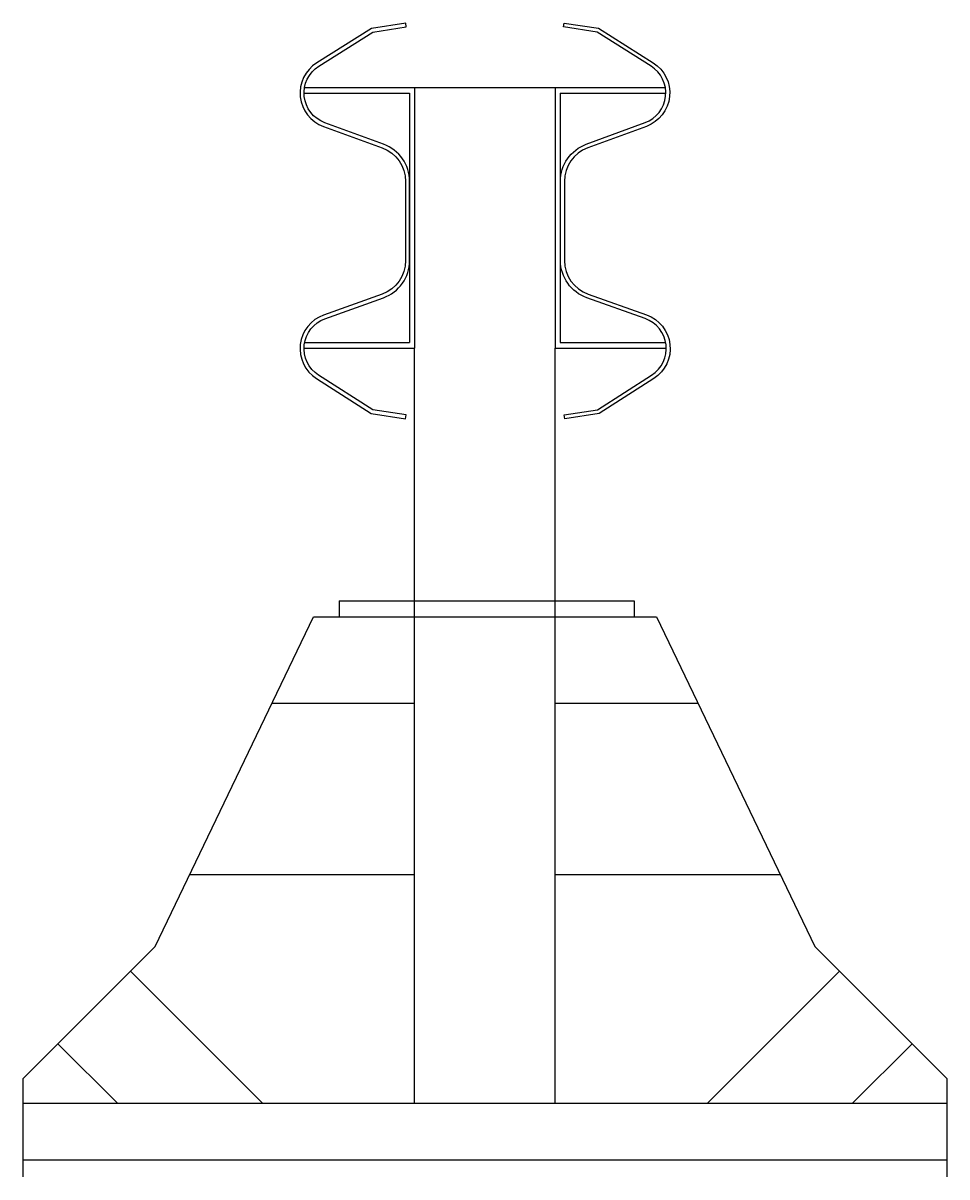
# Model space of a CAD drawing. Header units: millimetres. Extents: x -350 to 350, y -13 to 862.
import ezdxf

# ---------------------------------------------------------------- set-up
doc = ezdxf.new("R2010")
doc.units = ezdxf.units.MM

msp = doc.modelspace()

# ---------------------------------------------------------------- linework, layer by layer
at = {"linetype": 'Continuous'}
for p, q in [((-137.15, 808.35), (-57.12, 808.35)), ((-136.69, 812.68), (-53.3, 812.68)), ((-57.12, 808.35), (-57.12, 619.56)), ((-53.3, 812.68), (-53.3, 615.23)), ((-53.3, 812.68), (53.23, 812.68)), ((53.23, 812.68), (53.23, 615.23)), ((53.23, 812.68), (136.86, 812.68)), ((57.04, 808.35), (57.04, 619.56)), ((57.04, 808.35), (137.3, 808.35)), ((-137.15, 615.23), (-53.3, 615.23)), ((-136.69, 619.56), (-57.12, 619.56)), ((-53.3, 42.84), (-53.3, 615.23)), ((53.23, 42.84), (53.23, 615.23)), ((53.23, 615.23), (137.3, 615.23)), ((57.04, 619.56), (136.86, 619.56)), ((-110.5, 423.64), (112.97, 423.64)), ((-110.5, 423.64), (-110.5, 411.59)), ((112.97, 423.64), (112.97, 411.59)), ((-250, 161.59), (-130, 411.59)), ((-130, 411.59), (130, 411.59)), ((130, 411.59), (250, 161.59)), ((-161.38, 346.21), (-53.3, 346.21)), ((53.23, 346.21), (161.38, 346.21)), ((-223.72, 216.34), (-53.3, 216.34)), ((53.23, 216.34), (223.72, 216.34)), ((-350, 61.59), (-250, 161.59)), ((250, 161.59), (350, 61.59)), ((-268.68, 142.9), (-168.62, 42.84)), ((268.68, 142.9), (168.62, 42.84)), ((-323.62, 87.97), (-278.5, 42.84)), ((323.62, 87.97), (278.5, 42.84)), ((-350, -13), (-350, 61.59)), ((350, 61.59), (350, -13)), ((-350, 42.84), (350, 42.84)), ((-350, 0), (350, 0))]:
    msp.add_line(p, q, dxfattribs=at)
for points in [[(-59.7, 564.55), (-85.07, 568.46), (-126.08, 594.67, -0.622923), (-121.25, 637.48), (-77.01, 653.35, 0.316543), (-57.14, 681.59), (-57.13, 741.59, 0.314911), (-76.82, 769.77), (-121.36, 786.06, -0.62263), (-125.94, 828.89), (-85.04, 854.72), (-59.65, 858.62), (-60.11, 861.59), (-86.11, 857.59), (-127.54, 831.42, 0.62263), (-122.39, 783.24), (-77.85, 766.95, -0.314911), (-60.13, 741.59), (-60.14, 681.59, -0.316543), (-78.02, 656.18), (-122.27, 640.31, 0.622923), (-127.69, 592.14), (-86.16, 565.59), (-60.16, 561.59)], [(59.92, 564.55), (85.29, 568.49), (126.26, 594.76, 0.622923), (121.38, 637.57), (77.11, 653.38, -0.316543), (57.21, 681.58), (57.12, 741.58, -0.314911), (76.77, 769.79), (121.29, 786.14, 0.62263), (125.81, 828.97), (84.87, 854.75), (59.49, 858.62), (59.94, 861.59), (85.94, 857.63), (127.41, 831.51, -0.62263), (122.32, 783.32), (77.81, 766.97, 0.314911), (60.12, 741.59), (60.21, 681.59, 0.316543), (78.12, 656.2), (122.39, 640.39, -0.622923), (127.88, 592.23), (86.38, 565.63), (60.38, 561.59)]]:
    msp.add_lwpolyline(points, format="xyb", close=True, dxfattribs=at)

doc.saveas('drawing.dxf')
